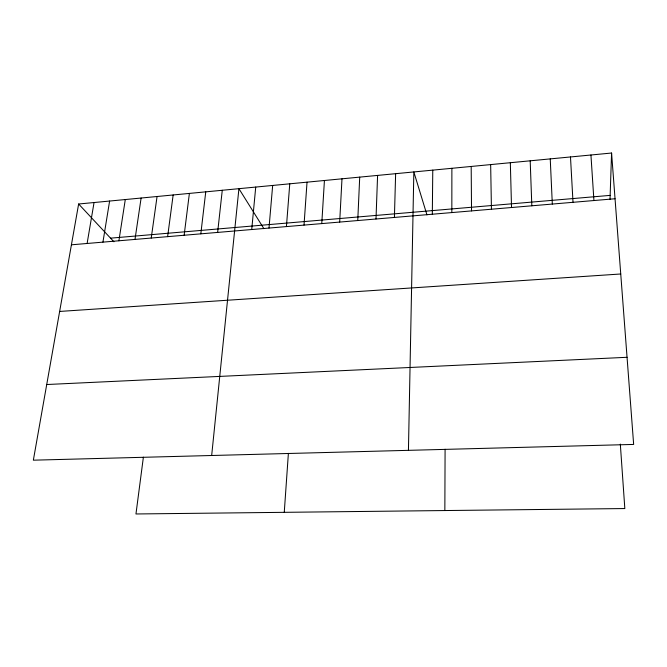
<?xml version="1.0" encoding="UTF-8"?>
<svg xmlns="http://www.w3.org/2000/svg" width="667" height="667" viewBox="0 0 667 667"><rect width="100%" height="100%" fill="white"/><g stroke="black" fill="none" stroke-linecap="round" stroke-linejoin="round"><path stroke-width="1" d="M451.834 212.581L451.884 168.301M444.847 510.547L445.089 449.241M432.316 214.232L432.775 170.135M408.437 450.342L413.84 171.944L426.955 214.882M394.405 217.442L395.631 173.687M610.013 199.383L611.581 153.026L78.631 204.01L33.35 460.18L633.65 444.43L611.581 153.026M375.996 219.001L377.589 175.413M357.754 220.552L359.713 177.122M339.678 222.078L341.988 178.814M321.761 223.595L324.429 180.499M304.019 225.104L307.028 182.158M284.259 512.331L288.386 453.352M286.426 226.588L289.77 183.809M269.001 228.064L272.67 185.451M251.726 229.531L255.728 187.068M211.672 455.503L238.919 188.678L263.915 228.689M217.634 232.416L222.269 190.27M200.817 233.842L205.753 191.846M184.142 235.259L189.386 193.413M143.388 457.162L135.96 513.974L624.829 508.554L620.318 444.097M167.617 236.66L173.153 194.964M151.234 238.044L157.07 196.507M134.992 239.42L141.112 198.032M118.901 240.787L125.296 199.55M102.935 242.138L109.613 201.05M87.11 243.48L94.055 202.535M110.539 238.161L610.147 195.381M71.419 244.806L615.041 198.749M59.646 311.439L620.744 273.987M46.723 384.525L627.055 357.295M78.631 204.01L113.924 241.779M590.937 155.002L593.93 200.542M570.485 156.962L573.02 202.309M550.242 158.896L552.318 204.069M530.19 160.814L531.824 205.803M510.33 162.715L511.531 207.52M490.662 164.599L491.437 209.221M471.185 166.458L471.536 210.905"/></g></svg>
